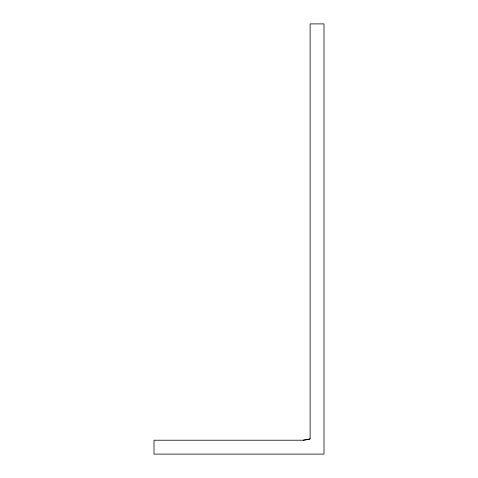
<?xml version="1.0" encoding="UTF-8"?>
<svg xmlns="http://www.w3.org/2000/svg" width="478" height="478" viewBox="0 0 478 478"><rect width="100%" height="100%" fill="white"/><g stroke="black" fill="none" stroke-linecap="round" stroke-linejoin="round"><path stroke-width="0.72" d="M310.12 438.87L308.573 439.515L303.183 440.22L154 440.22L154 454.1L324 454.1L324 23.9L310.12 23.9L310.12 438.87L303.183 440.22"/></g></svg>
